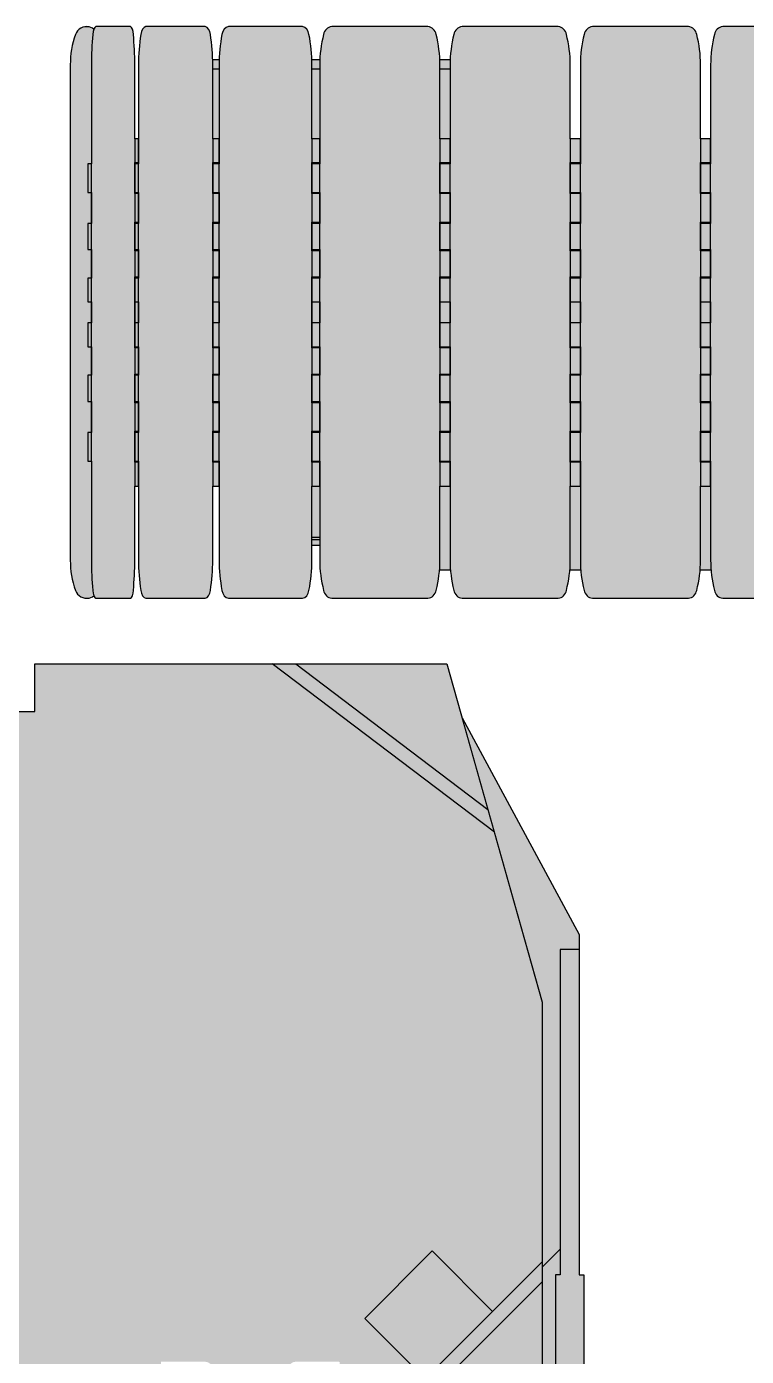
# Model space of a CAD drawing. Header units: millimetres. Extents: x -7937 to 19259, y -19600 to 24975.
# Drawn here: x -5287 to -3776, y -13441 to -10650 of the extents above; entities that cross this region are included whole.
import ezdxf

# ---------------------------------------------------------------- set-up
doc = ezdxf.new("R2010")
doc.units = ezdxf.units.MM
doc.set_wipeout_variables(frame=1)
doc.layers.add('Техника. Кран LR 1400-2', color=250, linetype='Continuous')
doc.layers.add('Техника. Кран LR 1400-2 Штриховка', color=7, linetype='Continuous', true_color=0xffd147)

# ---------------------------------------------------------------- blocks, each defined once
blk = doc.blocks.new('LR 1400-2-20241229.220121')
at = {"color": 0, "linetype": 'ByBlock', "lineweight": -2, "transparency": 16777216}
blk.add_wipeout([(-4199.999999999993, 160), (-5019.999999999956, 159.9999999998222), (-5020, 359.9999999998222), (-4200.000000000036, 360.00000000000045)], dxfattribs=at)
at = {"layer": 'Техника. Кран LR 1400-2 Штриховка', "transparency": 16777216}
h = blk.add_hatch(color=256, dxfattribs=at)
h.dxf.hatch_style = 1
h.set_gradient(color1=(91, 91, 91), color2=(214, 214, 214), tint=1, name='CYLINDER')
h.paths.add_polyline_path([(-4200.000000000036, 360), (-4199.999999999993, 160), (-5019.999999999956, 159.9999999998217), (-5020, 359.9999999998217)])
at = {"color": 0, "linetype": 'ByBlock', "lineweight": -2, "transparency": 16777216}
blk.add_lwpolyline([(-4200.000000000036, 360), (-4199.999999999993, 160), (-5019.999999999956, 159.9999999998217), (-5020, 359.9999999998217)], close=True, dxfattribs=at)
blk.add_wipeout([(-1350, -645.0000000000582), (-1350, -387.8730632600991), (-1088.4954228710983, 0), (1088.4954228711, 0), (1350.0000000000005, -387.8730632600991), (1350.0000000000005, -645.0000000000518), (1550.0000000000011, -645.0000000000518), (1550.0000000000011, -387.8730632600991), (1816.4720182134092, 0), (3470.800000000004, 0), (3699.9999999999977, -14.806201550388323), (3699.9999999999977, -282.5), (4649.999999999997, -282.5), (4649.999999999997, -228.5000000000009), (4837.499999999998, -228.5000000000009), (4837.499999999998, -216.49999999985448), (4839.999999999998, -216.49999999985448), (4848.660254037845, -211.49999999985812), (4955.66899863881, -211.49999999985357), (4955.66899863881, -211.49999999985357), (4966.907196441286, -209.31551563685935), (4976.508749752577, -203.08019401001366), (4983.075362368087, -193.70209929212888), (4985.650723449381, -182.5469849009305), (4985.650723449381, -182.5469849009305), (4989.999999999997, -57.99999999999909), (5063.999999818482, -57.99999999999909), (5065.000000000002, 79.99999999999909), (4940.000000000001, 79.99999999999909), (4940.000000000001, 95.00000000000091), (5115.000627796058, 95.00000000000091), (5115.000627796058, 145.0000000000009), (4561.985614749601, 145.0000000000009), (4561.985614749601, 166.4143819751689), (4542.988217655887, 191.12782199152662), (4468.59806574521, 206.3572969541283), (4452.496740715231, 230.97749077943354), (4452.496740715231, 289.02250922057283), (4468.59806574521, 313.6427030458726), (4542.988217655887, 328.8721780084743), (4561.985614749601, 353.58561802483746), (4561.985614749601, 375), (5115.000627796058, 375), (5115.000627796058, 425.0000000000009), (4950.000000000002, 425.0000000000009), (4950.000000000002, 440.0000000000009), (5094.999999999997, 440.0000000000009), (5095.000000000002, 771.0002335166928), (5042.499999999997, 771.0002335166928), (5042.499999999997, 775.5), (5031.13644804719, 790), (4428.863551952805, 790), (4417.500000000002, 775.5), (4417.500000000002, 771.0002335166928), (4364.999999999998, 771.0002335166928), (4364.999999999998, 495.0000000000009), (4320.999999999997, 495.0000000000009), (4269.999999999997, 505.38215843557646), (4269.999999999997, 660.0000000004065), (4254.999999999998, 660.0000000004065), (4254.999999999998, 508.61943500955385), (4205.400107192147, 519.5504208816492), (4139.999999999997, 520), (4139.999999999997, 659.9999999992942), (4089.9999999999977, 659.9999999992942), (4089.9999999999977, 560.0000000000064), (3470.800000000012, 520), (-4245, 520), (-4245, 771.0002335166928), (-4297.5, 771.0002335166928), (-4297.5, 775.5), (-4304.999999999996, 790), (-4914.999999999996, 790), (-4922.499999999996, 775.5), (-4922.499999999996, 771.0002335166928), (-4975, 771.0002335166928), (-4974.999999999996, 445), (-4990.140934705822, 445), (-4990.140934705822, 405), (-4830, 405), (-4830, 359.9999999999991), (-4389.999999999996, 359.9999999999991), (-4389.999999999996, 405), (-4360, 405), (-4360.000000000003, 397.3606797750044), (-4348.944271910001, 379.4721359549949), (-4261.055728090003, 335.52786404499693), (-4250, 317.6393202250056), (-4250, 202.36067977499624), (-4261.055728090003, 184.47213595499488), (-4348.944271910001, 140.52786404499875), (-4360.000000000003, 122.63932022500467), (-4360, 115.00000000000091), (-4399.999999999997, 115.00000000000091), (-4399.999999999997, 160), (-4820, 160), (-4820, 115.00000000000091), (-4990.140934705822, 115.00000000000091), (-4990.140934705819, 75.00000000000091), (-4944.999999999997, 75.00000000000091), (-4944.999999999997, -18), (-4943.999999818479, -18), (-4943.999999818479, -57.99999999999909), (-4870.000000000004, -57.99999999999909), (-4865.650723449387, -182.5469849009305), (-4865.650723449387, -182.5469849009305), (-4863.0753623680885, -193.70209929212888), (-4856.508749752579, -203.08019401001366), (-4846.907196441286, -209.31551563685662), (-4835.668998638808, -211.49999999985357), (-4835.668998638808, -211.49999999985357), (-4728.660254037844, -211.49999999985357), (-4719.999999999996, -216.49999999985448), (-4717.5, -216.49999999985448), (-4717.5, -228.5000000000009), (-4529.999999999996, -228.5000000000009), (-4529.999999999996, -280), (-3579.9999999999955, -280), (-3579.9999999999955, 0), (-1816.4720182134108, 0), (-1549.9999999999998, -387.8730632600991), (-1549.9999999999998, -645.0000000000518)], dxfattribs=at)
at = {"layer": 'Техника. Кран LR 1400-2 Штриховка', "true_color": 0xadadad, "transparency": 16777216}
h = blk.add_hatch(color=253, dxfattribs=at)
h.dxf.hatch_style = 1
edge = h.paths.add_edge_path()
edge.add_line((-1550, -645.0000000000509), (-1350, -645.0000000000582))
edge.add_line((-1350, -645.0000000000582), (-1350, -387.8730632601))
edge.add_line((-1350, -387.8730632601), (-1088.495422871099, 0))
edge.add_line((-1088.495422871099, 0), (1088.495422871099, 0))
edge.add_line((1088.495422871099, 0), (1350, -387.8730632601))
edge.add_line((1350, -387.8730632601), (1350, -645.0000000000509))
edge.add_line((1350, -645.0000000000509), (1550, -645.0000000000509))
edge.add_line((1550, -645.0000000000509), (1550, -387.8730632601))
edge.add_line((1550, -387.8730632601), (1816.472018213408, 0))
edge.add_line((1816.472018213408, 0), (3470.800000000003, 0))
edge.add_line((3470.800000000003, 0), (3699.999999999996, -14.80620155038923))
edge.add_line((3699.999999999996, -14.80620155038923), (3699.999999999996, -282.5))
edge.add_line((3699.999999999996, -282.5), (4649.999999999996, -282.5))
edge.add_line((4649.999999999996, -282.5), (4649.999999999996, -228.5))
edge.add_line((4649.999999999996, -228.5), (4837.499999999996, -228.5))
edge.add_line((4837.499999999996, -228.5), (4837.499999999996, -216.4999999998545))
edge.add_line((4837.499999999996, -216.4999999998545), (4839.999999999996, -216.4999999998545))
edge.add_line((4839.999999999996, -216.4999999998545), (4848.660254037844, -211.4999999998581))
edge.add_line((4848.660254037844, -211.4999999998581), (4955.668998638808, -211.4999999998545))
edge.add_arc((4955.668998638807, -181.4999999998549), 29.99999999999955, 270.0000000000017, 357.9999999999972)
edge.add_line((4985.65072344938, -182.5469849009314), (4989.999999999996, -58))
edge.add_line((4989.999999999996, -58), (5063.999999818479, -58))
edge.add_line((5063.999999818479, -58), (5065, 80))
edge.add_line((5065, 80), (4940, 80))
edge.add_line((4940, 80), (4940, 95))
edge.add_line((4940, 95), (5115.000627796057, 95))
edge.add_line((5115.000627796057, 95), (5115.000627796057, 145))
edge.add_line((5115.000627796057, 145), (4561.985614749599, 145))
edge.add_line((4561.985614749599, 145), (4561.985614749599, 166.4143819751698))
edge.add_line((4561.985614749599, 166.4143819751698), (4542.988217655886, 191.1278219915257))
edge.add_line((4542.988217655886, 191.1278219915257), (4468.598065745209, 206.3572969541274))
edge.add_line((4468.598065745209, 206.3572969541274), (4452.496740715229, 230.9774907794344))
edge.add_line((4452.496740715229, 230.9774907794344), (4452.496740715229, 289.0225092205728))
edge.add_line((4452.496740715229, 289.0225092205728), (4468.598065745209, 313.6427030458726))
edge.add_line((4468.598065745209, 313.6427030458726), (4542.988217655886, 328.8721780084743))
edge.add_line((4542.988217655886, 328.8721780084743), (4561.985614749599, 353.5856180248375))
edge.add_line((4561.985614749599, 353.5856180248375), (4561.985614749599, 375))
edge.add_line((4561.985614749599, 375), (5115.000627796057, 375))
edge.add_line((5115.000627796057, 375), (5115.000627796057, 425))
edge.add_line((5115.000627796057, 425), (4950, 425))
edge.add_line((4950, 425), (4950, 440))
edge.add_line((4950, 440), (5094.999999999996, 440))
edge.add_line((5094.999999999996, 440), (5095, 771.0002335166937))
edge.add_line((5095, 771.0002335166937), (5042.499999999996, 771.0002335166937))
edge.add_line((5042.499999999996, 771.0002335166937), (5042.499999999996, 775.5))
edge.add_line((5042.499999999996, 775.5), (5031.136448047189, 790))
edge.add_line((5031.136448047189, 790), (4428.863551952803, 790))
edge.add_line((4428.863551952803, 790), (4417.5, 775.5))
edge.add_line((4417.5, 775.5), (4417.5, 771.0002335166937))
edge.add_line((4417.5, 771.0002335166937), (4364.999999999996, 771.0002335166937))
edge.add_line((4364.999999999996, 771.0002335166937), (4364.999999999996, 495))
edge.add_line((4364.999999999996, 495), (4320.999999999996, 495))
edge.add_line((4320.999999999996, 495), (4269.999999999996, 505.3821584355755))
edge.add_line((4269.999999999996, 505.3821584355755), (4269.999999999996, 660.0000000004075))
edge.add_line((4269.999999999996, 660.0000000004075), (4254.999999999996, 660.0000000004075))
edge.add_line((4254.999999999996, 660.0000000004075), (4254.999999999996, 508.6194350095539))
edge.add_line((4254.999999999996, 508.6194350095539), (4205.400107192145, 519.5504208816492))
edge.add_line((4205.400107192145, 519.5504208816492), (4139.999999999996, 520))
edge.add_line((4139.999999999996, 520), (4139.999999999996, 659.9999999992942))
edge.add_line((4139.999999999996, 659.9999999992942), (4089.999999999996, 659.9999999992942))
edge.add_line((4089.999999999996, 659.9999999992942), (4089.999999999996, 560.0000000000073))
edge.add_line((4089.999999999996, 560.0000000000073), (3470.80000000001, 520))
edge.add_line((3470.80000000001, 520), (-4245, 520))
edge.add_line((-4245, 520), (-4245, 771.0002335166937))
edge.add_line((-4245, 771.0002335166937), (-4297.5, 771.0002335166937))
edge.add_line((-4297.5, 771.0002335166937), (-4297.5, 775.5))
edge.add_line((-4297.5, 775.5), (-4304.999999999996, 790))
edge.add_line((-4304.999999999996, 790), (-4914.999999999996, 790))
edge.add_line((-4914.999999999996, 790), (-4922.499999999996, 775.5))
edge.add_line((-4922.499999999996, 775.5), (-4922.499999999996, 771.0002335166937))
edge.add_line((-4922.499999999996, 771.0002335166937), (-4975, 771.0002335166937))
edge.add_line((-4975, 771.0002335166937), (-4974.999999999996, 445))
edge.add_line((-4974.999999999996, 445), (-4990.140934705822, 445))
edge.add_line((-4990.140934705822, 445), (-4990.140934705822, 405))
edge.add_line((-4990.140934705822, 405), (-4830, 405))
edge.add_line((-4830, 405), (-4830, 360))
edge.add_line((-4830, 360), (-4389.999999999996, 360))
edge.add_line((-4389.999999999996, 360), (-4389.999999999996, 405))
edge.add_line((-4389.999999999996, 405), (-4360, 405))
edge.add_line((-4360, 405), (-4360.000000000002, 397.3606797750035))
edge.add_line((-4360.000000000002, 397.3606797750035), (-4348.944271910001, 379.4721359549949))
edge.add_line((-4348.944271910001, 379.4721359549949), (-4261.055728090003, 335.5278640449978))
edge.add_line((-4261.055728090003, 335.5278640449978), (-4250, 317.6393202250038))
edge.add_line((-4250, 317.6393202250038), (-4250, 202.3606797749962))
edge.add_line((-4250, 202.3606797749962), (-4261.055728090003, 184.4721359549949))
edge.add_line((-4261.055728090003, 184.4721359549949), (-4348.944271910001, 140.5278640449978))
edge.add_line((-4348.944271910001, 140.5278640449978), (-4360.000000000002, 122.6393202250038))
edge.add_line((-4360.000000000002, 122.6393202250038), (-4360, 115))
edge.add_line((-4360, 115), (-4399.999999999996, 115))
edge.add_line((-4399.999999999996, 115), (-4399.999999999996, 160))
edge.add_line((-4399.999999999996, 160), (-4820, 160))
edge.add_line((-4820, 160), (-4820, 115))
edge.add_line((-4820, 115), (-4990.140934705822, 115))
edge.add_line((-4990.140934705822, 115), (-4990.140934705818, 75))
edge.add_line((-4990.140934705818, 75), (-4944.999999999996, 75))
edge.add_line((-4944.999999999996, 75), (-4944.999999999996, -18))
edge.add_line((-4944.999999999996, -18), (-4943.999999818479, -18))
edge.add_line((-4943.999999818479, -18), (-4943.999999818479, -58))
edge.add_line((-4943.999999818479, -58), (-4870.000000000004, -58))
edge.add_line((-4870.000000000004, -58), (-4865.650723449387, -182.5469849009314))
edge.add_arc((-4835.668998638804, -181.4999999998429), 30.00000000001132, 182.000000000025, 269.9999999999913)
edge.add_line((-4835.668998638808, -211.4999999998545), (-4728.660254037844, -211.4999999998545))
edge.add_line((-4728.660254037844, -211.4999999998545), (-4719.999999999996, -216.4999999998545))
edge.add_line((-4719.999999999996, -216.4999999998545), (-4717.5, -216.4999999998545))
edge.add_line((-4717.5, -216.4999999998545), (-4717.5, -228.5))
edge.add_line((-4717.5, -228.5), (-4529.999999999996, -228.5))
edge.add_line((-4529.999999999996, -228.5), (-4529.999999999996, -280))
edge.add_line((-4529.999999999996, -280), (-3579.999999999996, -280))
edge.add_line((-3579.999999999996, -280), (-3579.999999999996, 0))
edge.add_line((-3579.999999999996, 0), (-1816.472018213412, 0))
edge.add_line((-1816.472018213412, 0), (-1550, -387.8730632601))
edge.add_line((-1550, -387.8730632601), (-1550, -645.0000000000509))
at = {"color": 0, "linetype": 'ByBlock', "lineweight": -2, "transparency": 16777216}
blk.add_lwpolyline([(3470.80000000001, 520), (-4245, 520), (-4245, 771.0002335166937), (-4297.5, 771.0002335166937), (-4297.5, 775.5), (-4304.999999999996, 790), (-4914.999999999996, 790), (-4922.499999999996, 775.5), (-4922.499999999996, 771.0002335166937), (-4975, 771.0002335166937), (-4974.999999999996, 445), (-4990.140934705822, 445), (-4990.140934705822, 405), (-4830, 405), (-4830, 360), (-4389.999999999996, 360), (-4389.999999999996, 405), (-4360, 405), (-4360.000000000002, 397.3606797750035), (-4348.944271910001, 379.4721359549949), (-4261.055728090003, 335.5278640449978), (-4250, 317.6393202250038), (-4250, 202.3606797749962), (-4261.055728090003, 184.4721359549949), (-4348.944271910001, 140.5278640449978), (-4360.000000000002, 122.6393202250038), (-4360, 115), (-4399.999999999996, 115), (-4399.999999999996, 160), (-4820, 160), (-4820, 115), (-4990.140934705822, 115), (-4990.140934705818, 75), (-4944.999999999996, 75), (-4944.999999999996, -18), (-4943.999999818479, -18), (-4943.999999818479, -58), (-4870.000000000004, -58), (-4865.650723449387, -182.5469849009314, 0.4040262258349837), (-4835.668998638808, -211.4999999998545), (-4728.660254037844, -211.4999999998545), (-4719.999999999996, -216.4999999998545), (-4717.5, -216.4999999998545), (-4717.5, -228.5), (-4529.999999999996, -228.5), (-4529.999999999996, -280), (-3579.999999999996, -280)], format="xyb", dxfattribs=at)
for points in [[(-4922.499999999996, 771.0002335166937), (-4297.5, 771.0002335166937)], [(-4495.999999999996, 445), (-4495.999999999996, 515), (-4200.999999999996, 515), (-4200.999999999996, 445)], [(-4094.955927930754, 480), (3220, 480), (3219.999999999996, 503.7984496124045), (3470.799999999948, 520)], [(-4120, 445), (-4974.999999999996, 445)], [(-4575.020317589864, 412.5), (-3847.339669041365, 412.5), (-3847.339669041365, 437.5), (-4575.020317589864, 437.5), (-4575.020317589864, 412.5)], [(-4830, 405), (-4120, 405)], [(-4820, 115), (-4120, 115)], [(-4575.020317589864, 82.5), (-3847.339669041365, 82.5), (-3847.339669041365, 107.5), (-4575.020317589864, 107.5), (-4575.020317589864, 82.5)], [(-4944.999999999996, 75), (-4120, 75)], [(-4529.999999999996, -228.5), (-4529.999999999996, 75)], [(-4094.955927930772, 10), (-1823.488393165957, 10)], [(-4944.999999999996, -18), (-4529.999999999996, -18)], [(-4870.000000000004, -58), (-4529.999999999996, -58)], [(-4529.999999999996, -73), (-3579.999999999996, -73)], [(-4728.660254037844, -211.4999999998545), (-4529.999999999996, -211.4999999998545)], [(-4717.5, -216.4999999998545), (-4529.999999999996, -216.4999999998545)]]:
    blk.add_lwpolyline(points, dxfattribs=at)
for points in [[(-4120, 510), (-4094.955927930772, 510), (-4094.955927930772, 437.5), (-4120, 437.5)], [(-4120, 412.5), (-4120, 107.5), (-4094.955927930772, 107.5), (-4094.955927930772, 412.5)], [(-4120, 82.5), (-4120, 10), (-4094.955927930772, 10), (-4094.955927930772, 82.5)]]:
    blk.add_lwpolyline(points, close=True, dxfattribs=at)
blk = doc.blocks.new('LR 1400-2-20230902.15104')
at = {"color": 0, "linetype": 'ByBlock', "lineweight": -2, "transparency": 16777216}
blk.add_blockref('LR 1400-2-20241229.220121', (0, 3490.000000000029), dxfattribs=at)
blk = doc.blocks.new('LR 1400-2-20241214.12145201')
at = {"color": 0, "linetype": 'ByBlock', "lineweight": -2, "transparency": 16777216}
blk.add_wipeout([(520.0000000000077, -2.2737367544323206e-13), (536.1257063204304, 0.7008412786697136), (552.133739634972, 2.767832384345411), (567.9085717929015, 6.1860560779557545), (583.3363576296399, 10.930843428948492), (583.3363576296401, 10.930843428948492), (583.3363576296401, 10.930843428948492), (591.0852196723883, 15.361930397991728), (596.7834248081499, 22.232873049153795), (599.7045257793118, 30.66771530026017), (599.4761200943619, 39.591124151582335), (599.4761200943619, 39.591124151582335), (599.4761200943619, 39.591124151582335), (596.8522462283676, 46.64410692764909), (592.2484092238095, 52.59675045297536), (586.0817482340398, 56.909704468657765), (578.911004965536, 59.192185811703894), (578.911004965536, 59.192185811703894), (561.3713743606792, 61.970294761320474), (289.50000000000034, 106.9113873753704), (289.50000000000034, 110.00000000000182), (45.000000000007546, 110), (28.97687487169631, 180), (-28.976874871695816, 180), (-45.000000000007056, 110), (-289.4999999999999, 110.00000000000182), (-289.4999999999999, 106.9113873753704), (-561.3713743606786, 61.970294761320474), (-578.9110049655355, 59.192185811703894), (-578.9110049655355, 59.192185811703894), (-586.0817482340393, 56.909704468657765), (-592.2484092238091, 52.59675045297536), (-596.852246228367, 46.64410692764909), (-599.4761200943612, 39.591124151582335), (-599.4761200943612, 39.591124151582335), (-599.4761200943612, 39.591124151582335), (-599.7045257793113, 30.66771530026017), (-596.7834248081494, 22.232873049153795), (-591.0852196723881, 15.361930397991728), (-583.3363576296397, 10.930843428948492), (-583.3363576296397, 10.930843428948492), (-583.3363576296397, 10.930843428948492), (-567.9085717929015, 6.1860560779557545), (-552.1337396349717, 2.767832384345411), (-536.1257063204301, 0.7008412786697136), (-520.0000000000075, -2.2737367544323206e-13), (-520.0000000000073, -2.2737367544323206e-13), (520.0000000000078, -2.2737367544323206e-13)], dxfattribs=at)
at = {"layer": 'Техника. Кран LR 1400-2 Штриховка', "true_color": 0xd6d6d6, "transparency": 16777216}
h = blk.add_hatch(color=254, dxfattribs=at)
h.dxf.hatch_style = 1
edge = h.paths.add_edge_path()
edge.add_arc((519.8204734705884, 189.9999151849044), 190.0000000001202, 270.0541374419836, 289.5296199058224)
edge.add_arc((575.0000000000222, 34.49999999999504), 24.99999999998767, 289.4785724241613, 371.750188144076)
edge.add_arc((574.9999998215062, 34.49999981272036), 25.00000021290034, 11.75018848096697, 80.9996670580313)
edge.add_line((578.9110049655355, 59.19218581170378), (561.3713743606786, 61.97029476132036))
edge.add_line((561.3713743606786, 61.97029476132036), (289.5, 106.9113873753703))
edge.add_line((289.5, 106.9113873753703), (289.5, 110.0000000000017))
edge.add_line((289.5, 110.0000000000017), (45.00000000000728, 109.9999999999999))
edge.add_line((45.00000000000728, 109.9999999999999), (28.97687487169605, 179.9999999999999))
edge.add_line((28.97687487169605, 179.9999999999999), (-28.97687487169605, 179.9999999999999))
edge.add_line((-28.97687487169605, 179.9999999999999), (-45.00000000000728, 109.9999999999999))
edge.add_line((-45.00000000000728, 109.9999999999999), (-289.5, 110.0000000000017))
edge.add_line((-289.5, 110.0000000000017), (-289.5, 106.9113873753703))
edge.add_line((-289.5, 106.9113873753703), (-561.3713743606786, 61.97029476132036))
edge.add_line((-561.3713743606786, 61.97029476132036), (-578.9110049655355, 59.19218581170378))
edge.add_arc((-574.9999998215062, 34.49999981272036), 25.00000021290033, 99.0003329419687, 168.249811519033)
edge.add_arc((-575.0000000000222, 34.49999999999504), 24.99999999998767, 168.249811855924, 250.5214275758387)
edge.add_arc((-519.8204734705884, 189.9999151849044), 190.0000000001202, 250.4703800941776, 269.9458625580164)
edge.add_line((-520.0000000000073, -1.13686837721616e-13), (520.0000000000073, -1.13686837721616e-13))
at = {"color": 0, "linetype": 'ByBlock', "lineweight": -2, "transparency": 16777216}
blk.add_lwpolyline([(520.0000000000073, -1.13686837721616e-13, 0.08518296381687777), (583.3363576296397, 10.93084342894861, 0.3752360975238004), (599.4761200943612, 39.59112415158222, 0.3117021666306836), (578.9110049655355, 59.19218581170378), (561.3713743606786, 61.97029476132036), (289.5, 106.9113873753703), (289.5, 110.0000000000017), (45.00000000000728, 109.9999999999999), (28.97687487169605, 179.9999999999999), (-28.97687487169605, 179.9999999999999), (-45.00000000000728, 109.9999999999999), (-289.5, 110.0000000000017), (-289.5, 106.9113873753703), (-561.3713743606786, 61.97029476132036), (-578.9110049655355, 59.19218581170378, 0.3117021666306836), (-599.4761200943612, 39.59112415158222, 0.3752360975238004), (-583.3363576296397, 10.93084342894861, 0.08518296381687777), (-520.0000000000073, -1.13686837721616e-13)], format="xyb", close=True, dxfattribs=at)
blk = doc.blocks.new('LR 1400-2-20241214.121458')
at = {"color": 0, "linetype": 'ByBlock', "lineweight": -2, "transparency": 16777216}
blk.add_wipeout([(520.0000000000001, -130.00000000001137), (536.0032855162357, -129.4851835525958), (551.9389185881288, -127.92769137391042), (567.7390375019893, -125.33415602683112), (583.3363576296402, -121.71562205238001), (583.3363576296398, -121.71562205238001), (583.3363576296398, -121.71562205238001), (589.495635674319, -119.56401086717597), (594.6546772429457, -115.57021232228908), (598.2809114465339, -110.1465085854793), (600.0000000000001, -103.85279177668485), (600.0000000000001, -103.85279177668485), (600.0000000000001, 103.85279177667644), (600.0000000000001, 103.85279177667644), (598.2809114465341, 110.14650858547088), (594.6546772429458, 115.5702123222809), (589.495635674319, 119.56401086716778), (583.3363576296401, 121.7156220523716), (583.3363576296401, 121.7156220523716), (583.3363576296401, 121.7156220523716), (567.7390375019928, 125.3341560268218), (551.9389185881361, 127.92769137389996), (536.0032855162465, 129.4851835525842), (520.000000000015, 129.99999999999932), (520.000000000015, 129.99999999999932), (311.99999999998573, 129.99999999999932), (311.99999999998573, 151.87359973826233), (251.9999999999857, 151.87359973826233), (251.9999999999857, 129.99999999999932), (186.9999999999858, 129.99999999999932), (186.9999999999858, 151.87359973826233), (131.9999999999857, 151.87359973826233), (131.9999999999857, 129.99999999999932), (71.99999999998576, 129.99999999999932), (71.99999999998576, 151.87359973826233), (21.999999999985747, 151.87359973826233), (21.999999999985747, 129.99999999999932), (-22.000000000014246, 129.99999999999932), (-22.000000000014246, 151.87359973826597), (-72.00000000001424, 151.87359973826597), (-72.00000000001424, 129.99999999999932), (-132.0000000000143, 129.99999999999932), (-132.0000000000143, 151.87359973826233), (-187.00000000001424, 151.87359973826597), (-187.00000000001424, 129.99999999999932), (-252.0000000000143, 129.99999999999932), (-252.0000000000143, 151.87359973826233), (-312.00000000001427, 151.87359973826597), (-312.00000000001427, 129.99999999999932), (-519.9999999999997, 130.00000000000318), (-519.9999999999997, 130.00000000000318), (-536.0032855162351, 129.4851835525874), (-551.9389185881281, 127.92769137390223), (-567.7390375019884, 125.33415602682294), (-583.3363576296392, 121.7156220523716), (-583.3363576296395, 121.7156220523716), (-583.3363576296395, 121.7156220523716), (-589.4956356743187, 119.56401086716778), (-594.6546772429451, 115.5702123222809), (-598.2809114465334, 110.14650858547088), (-599.9999999999998, 103.85279177667644), (-599.9999999999998, 103.85279177667644), (-599.9999999999999, -103.85279177668485), (-599.9999999999999, -103.85279177668485), (-598.2809114465335, -110.1465085854793), (-594.6546772429452, -115.57021232228908), (-589.4956356743188, -119.56401086717597), (-583.3363576296395, -121.71562205238001), (-583.3363576296395, -121.71562205238001), (-583.3363576296396, -121.71562205238001), (-567.7390375019886, -125.33415602682953), (-551.9389185881281, -127.92769137390678), (-536.0032855162351, -129.48518355259012), (-519.9999999999997, -130.00000000000387), (-519.9999999999999, -130.00000000000387), (-364.50000000001444, -130.00000000000045), (-364.50000000001444, -151.87359973827438), (-314.5000000000143, -151.87359973827438), (-314.5000000000143, -130.00000000000045), (-249.50000000001435, -130.00000000000387), (-249.50000000001435, -151.87359973827802), (-189.50000000001447, -151.87359973827802), (-189.50000000001447, -130.00000000000387), (-129.50000000001432, -130.00000000000387), (-129.50000000001432, -151.87359973827802), (-74.50000000001437, -151.87359973827802), (-74.50000000001437, -130.00000000000387), (74.49999999998562, -130.00000000000387), (74.49999999998562, -151.87359973827802), (129.49999999998565, -151.87359973827802), (129.49999999998565, -130.00000000000387), (189.49999999998565, -130.00000000000387), (189.49999999998565, -151.87359973827802), (249.49999999998562, -151.87359973827802), (249.49999999998562, -130.00000000000387), (314.4999999999857, -130.00000000000387), (314.4999999999857, -151.87359973827802), (364.4999999999857, -151.87359973827802), (364.4999999999857, -130.00000000000387)], dxfattribs=at)
at = {"layer": 'Техника. Кран LR 1400-2 Штриховка', "true_color": 0xd6d6d6, "transparency": 16777216}
h = blk.add_hatch(color=254, dxfattribs=at)
h.dxf.hatch_style = 1
edge = h.paths.add_edge_path()
edge.add_arc((520.1167941380064, 115.3612396053979), 245.3612674029329, 269.9727267000894, 284.931206675308)
edge.add_arc((579.8062935320202, -101.7186472501283), 20.30616541287803, 280.011275824577, 353.9671669150806)
edge.add_line((600.0000000000001, -103.8527917766842), (600.0000000000002, 103.8527917766769))
edge.add_arc((579.8062935320203, 101.7186472501211), 20.30616541287802, 6.032833084919472, 79.98872417542297)
edge.add_arc((520.1167941380277, -115.3612396053516), 245.3612674028756, 75.06879332469356, 90.02727329991221)
edge.add_line((520.0000000000148, 130), (311.9999999999857, 130))
edge.add_line((311.9999999999857, 130), (311.9999999999857, 151.8735997382628))
edge.add_line((311.9999999999857, 151.8735997382628), (251.9999999999857, 151.8735997382628))
edge.add_line((251.9999999999857, 151.8735997382628), (251.9999999999857, 130))
edge.add_line((251.9999999999857, 130), (186.9999999999857, 130))
edge.add_line((186.9999999999857, 130), (186.9999999999857, 151.8735997382628))
edge.add_line((186.9999999999857, 151.8735997382628), (131.9999999999857, 151.8735997382628))
edge.add_line((131.9999999999857, 151.8735997382628), (131.9999999999857, 130))
edge.add_line((131.9999999999857, 130), (71.99999999998568, 130))
edge.add_line((71.99999999998568, 130), (71.99999999998568, 151.8735997382628))
edge.add_line((71.99999999998568, 151.8735997382628), (21.99999999998568, 151.8735997382628))
edge.add_line((21.99999999998568, 151.8735997382628), (21.99999999998568, 130))
edge.add_line((21.99999999998568, 130), (-22.00000000001432, 130))
edge.add_line((-22.00000000001432, 130), (-22.00000000001432, 151.8735997382664))
edge.add_line((-22.00000000001432, 151.8735997382664), (-72.00000000001432, 151.8735997382664))
edge.add_line((-72.00000000001432, 151.8735997382664), (-72.00000000001432, 130))
edge.add_line((-72.00000000001432, 130), (-132.0000000000143, 130))
edge.add_line((-132.0000000000143, 130), (-132.0000000000143, 151.8735997382628))
edge.add_line((-132.0000000000143, 151.8735997382628), (-187.0000000000143, 151.8735997382664))
edge.add_line((-187.0000000000143, 151.8735997382664), (-187.0000000000143, 130))
edge.add_line((-187.0000000000143, 130), (-252.0000000000143, 130))
edge.add_line((-252.0000000000143, 130), (-252.0000000000143, 151.8735997382628))
edge.add_line((-252.0000000000143, 151.8735997382628), (-312.0000000000143, 151.8735997382664))
edge.add_line((-312.0000000000143, 151.8735997382664), (-312.0000000000143, 130))
edge.add_line((-312.0000000000143, 130), (-519.9999999999998, 130.0000000000036))
edge.add_arc((-520.1167941380061, -115.3612396054052), 245.3612674029329, 89.97272670008934, 104.931206675308)
edge.add_arc((-579.8062935320198, 101.7186472501211), 20.30616541287803, 100.011275824577, 173.9671669150805)
edge.add_line((-599.9999999999998, 103.8527917766769), (-599.9999999999999, -103.8527917766842))
edge.add_arc((-579.8062935320199, -101.7186472501283), 20.30616541287802, 186.0328330849195, 259.9887241754229)
edge.add_arc((-520.1167941380339, 115.3612396054016), 245.3612674029292, 255.0687933246985, 270.0272732999172)
edge.add_line((-519.9999999999999, -130.0000000000036), (-364.5000000000144, -130))
edge.add_line((-364.5000000000144, -130), (-364.5000000000144, -151.8735997382737))
edge.add_line((-364.5000000000144, -151.8735997382737), (-314.5000000000144, -151.8735997382737))
edge.add_line((-314.5000000000144, -151.8735997382737), (-314.5000000000144, -130))
edge.add_line((-314.5000000000144, -130), (-249.5000000000144, -130.0000000000036))
edge.add_line((-249.5000000000144, -130.0000000000036), (-249.5000000000144, -151.8735997382773))
edge.add_line((-249.5000000000144, -151.8735997382773), (-189.5000000000144, -151.8735997382773))
edge.add_line((-189.5000000000144, -151.8735997382773), (-189.5000000000144, -130.0000000000036))
edge.add_line((-189.5000000000144, -130.0000000000036), (-129.5000000000144, -130.0000000000036))
edge.add_line((-129.5000000000144, -130.0000000000036), (-129.5000000000144, -151.8735997382773))
edge.add_line((-129.5000000000144, -151.8735997382773), (-74.50000000001444, -151.8735997382773))
edge.add_line((-74.50000000001444, -151.8735997382773), (-74.50000000001444, -130.0000000000036))
edge.add_line((-74.50000000001444, -130.0000000000036), (74.49999999998556, -130.0000000000036))
edge.add_line((74.49999999998556, -130.0000000000036), (74.49999999998556, -151.8735997382773))
edge.add_line((74.49999999998556, -151.8735997382773), (129.4999999999856, -151.8735997382773))
edge.add_line((129.4999999999856, -151.8735997382773), (129.4999999999856, -130.0000000000036))
edge.add_line((129.4999999999856, -130.0000000000036), (189.4999999999856, -130.0000000000036))
edge.add_line((189.4999999999856, -130.0000000000036), (189.4999999999856, -151.8735997382773))
edge.add_line((189.4999999999856, -151.8735997382773), (249.4999999999856, -151.8735997382773))
edge.add_line((249.4999999999856, -151.8735997382773), (249.4999999999856, -130.0000000000036))
edge.add_line((249.4999999999856, -130.0000000000036), (314.4999999999856, -130.0000000000036))
edge.add_line((314.4999999999856, -130.0000000000036), (314.4999999999856, -151.8735997382773))
edge.add_line((314.4999999999856, -151.8735997382773), (364.4999999999856, -151.8735997382773))
edge.add_line((364.4999999999856, -151.8735997382773), (364.4999999999856, -130.0000000000036))
edge.add_line((364.4999999999856, -130.0000000000036), (520.0000000000001, -130.0000000000109))
at = {"color": 0, "linetype": 'ByBlock', "lineweight": -2, "transparency": 16777216}
blk.add_lwpolyline([(520.0000000000001, -130.0000000000109, 0.06536152141297838), (583.3363576296398, -121.7156220523793, 0.3343813250231865), (600.0000000000001, -103.8527917766842), (600.0000000000002, 103.8527917766769, 0.3343813250231865), (583.3363576296399, 121.7156220523721, 0.06536152141297838), (520.0000000000148, 130), (311.9999999999857, 130), (311.9999999999857, 151.8735997382628), (251.9999999999857, 151.8735997382628), (251.9999999999857, 130), (186.9999999999857, 130), (186.9999999999857, 151.8735997382628), (131.9999999999857, 151.8735997382628), (131.9999999999857, 130), (71.99999999998568, 130), (71.99999999998568, 151.8735997382628), (21.99999999998568, 151.8735997382628), (21.99999999998568, 130), (-22.00000000001432, 130), (-22.00000000001432, 151.8735997382664), (-72.00000000001432, 151.8735997382664), (-72.00000000001432, 130), (-132.0000000000143, 130), (-132.0000000000143, 151.8735997382628), (-187.0000000000143, 151.8735997382664), (-187.0000000000143, 130), (-252.0000000000143, 130), (-252.0000000000143, 151.8735997382628), (-312.0000000000143, 151.8735997382664), (-312.0000000000143, 130), (-519.9999999999998, 130.0000000000036, 0.06536152141297838), (-583.3363576296395, 121.7156220523721, 0.3343813250231865), (-599.9999999999998, 103.8527917766769), (-599.9999999999999, -103.8527917766842, 0.3343813250231865), (-583.3363576296396, -121.7156220523793, 0.06536152141297838), (-519.9999999999999, -130.0000000000036), (-364.5000000000144, -130), (-364.5000000000144, -151.8735997382737), (-314.5000000000144, -151.8735997382737), (-314.5000000000144, -130), (-249.5000000000144, -130.0000000000036), (-249.5000000000144, -151.8735997382773), (-189.5000000000144, -151.8735997382773), (-189.5000000000144, -130.0000000000036), (-129.5000000000144, -130.0000000000036), (-129.5000000000144, -151.8735997382773), (-74.50000000001444, -151.8735997382773), (-74.50000000001444, -130.0000000000036), (74.49999999998556, -130.0000000000036), (74.49999999998556, -151.8735997382773), (129.4999999999856, -151.8735997382773), (129.4999999999856, -130.0000000000036), (189.4999999999856, -130.0000000000036), (189.4999999999856, -151.8735997382773), (249.4999999999856, -151.8735997382773), (249.4999999999856, -130.0000000000036), (314.4999999999856, -130.0000000000036), (314.4999999999856, -151.8735997382773), (364.4999999999856, -151.8735997382773), (364.4999999999856, -130.0000000000036)], format="xyb", close=True, dxfattribs=at)
for points in [[(-312.0000000000143, 130), (311.9999999999857, 130)], [(364.4999999999856, -130.0000000000036), (-364.5000000000144, -130)]]:
    blk.add_lwpolyline(points, dxfattribs=at)
blk = doc.blocks.new('LR 1400-2-20230901.131549')
at = {"color": 0, "linetype": 'ByBlock', "lineweight": -2, "transparency": 16777216, "extrusion": (0, 0, -1), "yscale": 0.9700000000000002, "zscale": -1, "rotation": 90}
blk.add_blockref('LR 1400-2-20241214.121458', (-3725.073917461301, 1.455191522836685e-11), dxfattribs=at)
at = {"color": 0, "linetype": 'ByBlock', "lineweight": -2, "transparency": 16777216, "xscale": -1, "rotation": 90}
blk.add_blockref('LR 1400-2-20241214.12145201', (5195.000000000002, 0), dxfattribs=at)
at = {"color": 0, "linetype": 'ByBlock', "lineweight": -2, "transparency": 16777216, "extrusion": (0, 0, -1), "yscale": 0.9700000000000002, "zscale": -1, "rotation": 90}
blk.add_blockref('LR 1400-2-20241214.121458', (-3998.491309207432, 1.455191522836685e-11), dxfattribs=at)
blk.add_blockref('LR 1400-2-20241214.121458', (-4271.908700953561, 1.455191522836685e-11), dxfattribs=at)
blk.add_blockref('LR 1400-2-20241214.121458', (-4545.326092699692, 1.455191522836685e-11), dxfattribs=at)
at = {"color": 0, "linetype": 'ByBlock', "lineweight": -2, "transparency": 16777216, "extrusion": (0, 0, -1), "yscale": 0.75, "zscale": -1, "rotation": 90}
blk.add_blockref('LR 1400-2-20241214.121458', (-4785.331292503401, 1.455191522836685e-11), dxfattribs=at)
at = {"color": 0, "linetype": 'ByBlock', "lineweight": -2, "transparency": 16777216, "extrusion": (0, 0, -1), "yscale": 0.6, "zscale": -1, "rotation": 90}
blk.add_blockref('LR 1400-2-20241214.121458', (-4973.955452346367, 1.455191522836685e-11), dxfattribs=at)
at = {"color": 0, "linetype": 'ByBlock', "lineweight": -2, "transparency": 16777216, "extrusion": (0, 0, -1), "yscale": 0.35, "zscale": -1, "rotation": 90}
blk.add_blockref('LR 1400-2-20241214.121458', (-5105.111212254764, 1.455191522836685e-11), dxfattribs=at)
blk = doc.blocks.new('LR 1400-2-20241230.090342')
at = {"color": 0, "linetype": 'ByBlock', "lineweight": -2, "transparency": 16777216}
blk.add_wipeout([(1280.0000000000086, 1625.7561761376855), (1280.0000000000086, 1536.8561761376768), (-845.8113609608134, 1536.8561761376768), (-845.8113609608134, 1536.8561761376768), (-843.3705403667716, 1534.4739468353805), (-841.5309691219342, 1531.6019093606628), (-840.3877540540185, 1528.388549603414), (-839.9999999999881, 1525.000000000029), (-839.9999999999892, 1415.000000000029), (-839.9999999999892, 1415.000000000029), (-838.8581929876552, 1409.2597485145543), (-835.6066017177837, 1404.3933982822336), (-830.7402514854631, 1401.1418070123623), (-824.9999999999882, 1400.0000000000296), (-734.999999999988, 1400.0000000000296), (-734.999999999988, 1400.0000000000296), (-729.2597485145134, 1401.1418070123623), (-724.3933982821927, 1404.3933982822336), (-721.1418070123212, 1409.2597485145543), (-719.9999999999873, 1415.000000000029), (-719.9999999999873, 1415.000000000029), (-719.9999999999873, 1465.000000000029), (-719.9999999999873, 1465.000000000029), (-721.1418070123209, 1470.7402514855034), (-724.3933982821927, 1475.6066017178246), (-729.259748514513, 1478.8581929876955), (-734.999999999988, 1480.000000000029), (-754.999999999987, 1480.000000000029), (-754.999999999987, 1480.000000000029), (-765.6066017177855, 1484.3933982822305), (-769.9999999999876, 1495.0000000000282), (-765.6066017177862, 1505.6066017178268), (-754.9999999999882, 1510.000000000029), (-524.9999999999883, 1510.000000000029), (-524.9999999999883, 1510.000000000029), (-514.3933982821899, 1505.6066017178273), (-509.99999999998806, 1495.000000000029), (-514.3933982821899, 1484.3933982822305), (-524.9999999999883, 1480.000000000029), (-544.9999999999882, 1480.000000000029), (-544.9999999999882, 1480.000000000029), (-550.7402514854631, 1478.8581929876955), (-555.6066017177836, 1475.6066017178246), (-558.8581929876552, 1470.7402514855034), (-559.9999999999892, 1465.0000000000296), (-559.9999999999892, 1465.000000000029), (-559.9999999999892, 1415.000000000029), (-559.9999999999892, 1415.000000000029), (-558.8581929876564, 1409.2597485145538), (-555.6066017177849, 1404.3933982822323), (-550.7402514854637, 1401.1418070123614), (-544.9999999999884, 1400.0000000000296), (-544.9999999999882, 1400.0000000000296), (545.000000000005, 1400.0000000000146), (545.000000000005, 1400.0000000000146), (550.7402514854808, 1401.141807012346), (555.6066017178023, 1404.3933982822168), (558.8581929876735, 1409.2597485145384), (560.000000000005, 1415.000000000015), (560.000000000005, 1465.0000000000146), (560.000000000005, 1465.0000000000146), (558.8581929876735, 1470.7402514854903), (555.6066017178023, 1475.6066017178118), (550.7402514854808, 1478.8581929876832), (545.000000000005, 1480.0000000000146), (525.0000000000049, 1480.0000000000146), (525.0000000000049, 1480.0000000000146), (514.3933982822068, 1484.3933982822164), (510.00000000000495, 1495.0000000000146), (514.3933982822068, 1505.6066017178127), (525.0000000000049, 1510.0000000000146), (755.0000000000048, 1510.0000000000146), (755.0000000000048, 1510.0000000000146), (765.6066017178032, 1505.6066017178127), (770.0000000000051, 1495.0000000000146), (765.6066017178032, 1484.3933982822164), (755.0000000000048, 1480.0000000000146), (735.0000000000049, 1480.0000000000146), (735.0000000000049, 1480.0000000000146), (729.2597485145286, 1478.8581929876837), (724.3933982822068, 1475.6066017178123), (721.1418070123357, 1470.7402514854912), (720.000000000005, 1465.0000000000146), (720.000000000005, 1415.000000000015), (720.000000000005, 1415.000000000015), (721.1418070123365, 1409.2597485145384), (724.3933982822077, 1404.3933982822168), (729.2597485145291, 1401.141807012346), (735.0000000000049, 1400.0000000000146), (825.0000000000049, 1400.0000000000146), (825.0000000000049, 1400.0000000000146), (830.7402514854807, 1401.141807012346), (835.6066017178023, 1404.3933982822168), (838.8581929876732, 1409.2597485145384), (840.000000000005, 1415.000000000015), (840.000000000005, 1536.8561761376768), (1280.0000000000086, 1536.8561761376768), (1280.0000000000086, 1754.999999999986), (1340.0000000000198, 1754.999999999986), (1340.0000000000123, 1217.7558333314664), (1330.000000000014, 1217.7558333314664), (1330.0000000000086, 503.53211009192455), (1051.7503602062566, -12.123185672812042), (1051.7503602062566, -12.123185672812042), (1049.3825899859075, -15.37526867466022), (1046.2356924215237, -17.88114484609423), (1042.535997696042, -19.46058734442272), (1038.549594097021, -20), (1038.549594097021, -20), (620.7106781186534, -20), (620.7106781186534, -20), (610.9561620178459, -19.039264020166684), (601.5765065003967, -16.19397662557094), (592.9321664676709, -11.573480615132894), (585.3553390593255, -5.355339059329481), (585.3553390593255, -5.355339059329481), (484.6446609406699, 95.35533905932971), (484.6446609406699, 95.35533905932971), (477.06783353232487, 101.57348061513267), (468.42349349959954, 106.19397662557049), (459.0438379821508, 109.03926402016623), (449.2893218813437, 110.00000000000023), (94.99999999999724, 110.00000000000023), (94.99999999999724, 110.00000000000023), (89.25974851452126, 108.85819298766842), (84.39339828219971, 105.60660171779728), (81.1418070123286, 100.74025148547594), (79.99999999999726, 94.99999999999977), (79.99999999999726, 45.00000000000023), (79.99999999999726, 45.00000000000023), (81.1418070123285, 39.25974851452429), (84.39339828219943, 34.393398282202725), (89.25974851452065, 31.141807012331583), (94.99999999999633, 29.999999999999773), (114.99999999999724, 29.999999999999773), (114.99999999999724, 29.999999999999773), (125.60660171779547, 25.606601717797957), (129.99999999999724, 15.000000000000227), (125.60660171779547, 4.393398282201815), (114.99999999999724, -2.2737367544323206e-13), (-114.9999999999973, -2.2737367544323206e-13), (-114.9999999999973, -2.2737367544323206e-13), (-125.60660171779553, 4.393398282201815), (-129.9999999999973, 15.000000000000227), (-125.60660171779553, 25.606601717797957), (-114.9999999999973, 29.999999999999773), (-94.99999999999457, 29.999999999999773), (-94.99999999999457, 29.999999999999773), (-89.25974851452037, 31.141807012334084), (-84.39339828220047, 34.39339828220568), (-81.1418070123293, 39.259748514525654), (-79.99999999999547, 45.00000000000023), (-79.99999999999547, 45.00000000000023), (-79.99999999999547, 94.99999999999977), (-79.99999999999547, 94.99999999999977), (-81.14180701232965, 100.74025148547639), (-84.39339828220072, 105.60660171779978), (-89.2597485145208, 108.85819298767524), (-94.99999999999635, 110.00000000001478), (-449.2893218813415, 110.00000000001478), (-449.2893218813415, 110.00000000001478), (-459.0438379821514, 109.03926402018215), (-468.4234934996023, 106.19397662558436), (-477.0678335323275, 101.57348061514062), (-484.6446609406694, 95.35533905932971), (-585.3553390593261, -5.355339059315156), (-585.3553390593261, -5.355339059315156), (-592.9321664676763, -11.57348061510993), (-601.5765065004023, -16.193976625544337), (-610.9561620178489, -19.039264020142127), (-620.710678118654, -19.999999999985675), (-620.710678118654, -19.999999999985675), (-1038.549594097021, -19.999999999985675), (-1038.549594097021, -19.999999999985675), (-1042.5359976960417, -19.46058734440703), (-1046.2356924215235, -17.881144846078087), (-1049.3825899859075, -15.375268674644758), (-1051.7503602062577, -12.123185672797263), (-1051.7503602062577, -12.123185672797263), (-1329.9999999999973, 503.53211009192455), (-1329.9999999999973, 1217.755833331481), (-1339.99999999999, 1217.755833331481), (-1339.99999999999, 1755.0000000000146), (-1279.9999999999827, 1755.0000000000146), (-1279.9999999999836, 1625.7561761376855)], dxfattribs=at)
at = {"layer": 'Техника. Кран LR 1400-2 Штриховка', "transparency": 16777216}
h = blk.add_hatch(color=256, dxfattribs=at)
h.dxf.hatch_style = 1
edge = h.paths.add_edge_path()
edge.add_line((-1279.999999999984, 1625.756176137686), (1280.000000000009, 1625.756176137686))
edge.add_line((1280.000000000009, 1625.756176137686), (1280.000000000009, 1536.856176137677))
edge.add_line((1280.000000000009, 1536.856176137677), (-845.8113609608135, 1536.856176137677))
edge.add_arc((-854.9999999998533, 1525.00000000006), 14.99999999986515, -1.1897327567567118e-10, 52.22400613204559, ccw=False)
edge.add_line((-839.9999999999882, 1525.000000000029), (-839.9999999999891, 1415.000000000029))
edge.add_arc((-824.9999999999778, 1415.00000000004), 15.00000000001125, 180.0000000000425, 269.9999999999605)
edge.add_line((-824.9999999999882, 1400.000000000029), (-734.9999999999882, 1400.000000000029))
edge.add_arc((-734.9999999999985, 1415.00000000004), 15.00000000001114, 270.0000000000395, 359.9999999999574)
edge.add_line((-719.9999999999873, 1415.000000000029), (-719.9999999999873, 1465.000000000029))
edge.add_arc((-734.9999999999985, 1465.000000000018), 15.00000000001125, 4.255666978586498e-11, 89.99999999996048)
edge.add_line((-734.9999999999882, 1480.000000000029), (-754.9999999999873, 1480.000000000029))
edge.add_arc((-754.9999999999877, 1495.000000000029), 15, 90.0000000000017, 270.0000000000017, ccw=False)
edge.add_line((-754.9999999999882, 1510.000000000029), (-524.9999999999882, 1510.000000000029))
edge.add_arc((-524.9999999999882, 1495.000000000029), 15, -90, 90, ccw=False)
edge.add_line((-524.9999999999882, 1480.000000000029), (-544.9999999999882, 1480.000000000029))
edge.add_arc((-544.9999999999778, 1465.000000000018), 15.00000000001114, 90.0000000000395, 179.9999999999575)
edge.add_line((-559.9999999999891, 1465.000000000029), (-559.9999999999891, 1415.000000000029))
edge.add_arc((-544.9999999999812, 1415.000000000037), 15.00000000000784, 180.0000000000304, 269.9999999999735)
edge.add_line((-544.9999999999882, 1400.000000000029), (545.000000000005, 1400.000000000015))
edge.add_arc((545.0000000000018, 1415.000000000018), 15.00000000000318, 270.0000000000122, 359.9999999999878)
edge.add_line((560.000000000005, 1415.000000000015), (560.000000000005, 1465.000000000015))
edge.add_arc((545.0000000000018, 1465.000000000011), 15.00000000000318, 1.215904851025368e-11, 89.99999999998785)
edge.add_line((545.000000000005, 1480.000000000015), (525.000000000005, 1480.000000000015))
edge.add_arc((525.000000000005, 1495.000000000015), 15, 90, 270, ccw=False)
edge.add_line((525.000000000005, 1510.000000000015), (755.000000000005, 1510.000000000015))
edge.add_arc((755.000000000005, 1495.000000000015), 15, -90, 90, ccw=False)
edge.add_line((755.000000000005, 1480.000000000015), (735.000000000005, 1480.000000000015))
edge.add_arc((735.000000000005, 1465.000000000015), 15, 90, 180)
edge.add_line((720.000000000005, 1465.000000000015), (720.000000000005, 1415.000000000015))
edge.add_arc((735.0000000000082, 1415.000000000018), 15.00000000000318, 180.0000000000122, 269.9999999999878)
edge.add_line((735.000000000005, 1400.000000000015), (825.000000000005, 1400.000000000015))
edge.add_arc((825.0000000000018, 1415.000000000018), 15.00000000000318, 270.0000000000122, 359.9999999999878)
edge.add_line((840.000000000005, 1415.000000000015), (840.000000000005, 1536.856176137677))
edge.add_line((840.000000000005, 1536.856176137677), (1280.000000000009, 1536.856176137677))
edge.add_line((1280.000000000009, 1536.856176137677), (1280.000000000009, 1754.999999999985))
edge.add_line((1280.000000000009, 1754.999999999985), (1340.00000000002, 1754.999999999985))
edge.add_line((1340.00000000002, 1754.999999999985), (1340.000000000012, 1217.755833331466))
edge.add_line((1340.000000000012, 1217.755833331466), (1330.000000000014, 1217.755833331466))
edge.add_line((1330.000000000014, 1217.755833331466), (1330.000000000009, 503.5321100919246))
edge.add_line((1330.000000000009, 503.5321100919246), (1051.750360206257, -12.12318567281181))
edge.add_arc((1038.549594097015, -4.999999999984245), 15.00000000001573, 270.00000000002166, 331.64852505610656, ccw=False)
edge.add_line((1038.549594097021, -20), (620.7106781186535, -20))
edge.add_arc((620.7106781186205, 29.9999999999274), 49.9999999999274, 224.9999999999694, 270.00000000003774, ccw=False)
edge.add_line((585.3553390593256, -5.355339059329708), (484.6446609406698, 95.35533905932971))
edge.add_arc((449.2893218813749, 60.00000000007259), 49.99999999992741, 44.99999999996933, 90.00000000003563)
edge.add_line((449.2893218813438, 110), (94.99999999999727, 110))
edge.add_arc((94.99999999999966, 94.99999999999761), 15.00000000000239, 90.00000000000911, 179.9999999999909)
edge.add_line((79.99999999999727, 95), (79.99999999999727, 45))
edge.add_arc((94.99999999999966, 45.00000000000239), 15.00000000000239, 180.0000000000091, 269.9999999999874)
edge.add_line((94.99999999999636, 30), (114.9999999999973, 30))
edge.add_arc((114.9999999999973, 15), 15, -90, 90, ccw=False)
edge.add_line((114.9999999999973, 0), (-114.9999999999973, 0))
edge.add_arc((-114.9999999999973, 15), 15, 90, 270, ccw=False)
edge.add_line((-114.9999999999973, 30), (-94.99999999999454, 30))
edge.add_arc((-95.00000000000745, 45.00000000001199), 15.00000000001199, 270.0000000000493, 359.9999999999542)
edge.add_line((-79.99999999999545, 45), (-79.99999999999545, 95))
edge.add_arc((-95.00000000002376, 94.99999999998624), 15.00000000002831, 5.254445963350824e-11, 89.99999999989535)
edge.add_line((-94.99999999999636, 110.0000000000146), (-449.2893218813415, 110.0000000000146))
edge.add_arc((-449.2893218813896, 60.00000000015905), 49.9999999998555, 89.99999999994483, 135.0000000000884)
edge.add_line((-484.6446609406694, 95.35533905932971), (-585.3553390593261, -5.355339059315156))
edge.add_arc((-620.7106781186875, 30.00000000010247), 50.00000000008789, 270.0000000000384, 314.99999999995447, ccw=False)
edge.add_line((-620.710678118654, -19.99999999998545), (-1038.549594097021, -19.99999999998545))
edge.add_arc((-1038.549594097009, -4.999999999956248), 15.0000000000292, 208.3514749439242, 269.99999999995134, ccw=False)
edge.add_line((-1051.750360206258, -12.12318567279726), (-1329.999999999997, 503.5321100919246))
edge.add_line((-1329.999999999997, 503.5321100919246), (-1329.999999999997, 1217.755833331481))
edge.add_line((-1329.999999999997, 1217.755833331481), (-1339.99999999999, 1217.755833331481))
edge.add_line((-1339.99999999999, 1217.755833331481), (-1339.99999999999, 1755.000000000015))
edge.add_line((-1339.99999999999, 1755.000000000015), (-1279.999999999983, 1755.000000000015))
edge.add_line((-1279.999999999983, 1755.000000000015), (-1279.999999999984, 1625.756176137686))
at = {"color": 0, "linetype": 'ByBlock', "lineweight": -2, "transparency": 16777216}
for points in [[(-94.99999999999636, 110.0000000000146), (-449.2893218813415, 110.0000000000146, 0.1989123673803092), (-484.6446609406694, 95.35533905932971), (-585.3553390593261, -5.355339059315156, -0.198912367379277), (-620.710678118654, -19.99999999998545), (-1038.549594097021, -19.99999999998545, -0.2756736987277342), (-1051.750360206258, -12.12318567279726), (-1329.999999999997, 503.5321100919246), (-1329.999999999997, 1217.755833331481), (-1339.99999999999, 1217.755833331481), (-1339.99999999999, 1755.000000000015)], [(-761.7609906108182, -5.000000000014552), (-1111.760990610813, 260), (-1039.850187689967, 5.915163013007259, 0.3355537617825353), (-1025.417097002602, -5), (-761.7609906108182, -5.000000000014552)]]:
    blk.add_lwpolyline(points, format="xyb", dxfattribs=at)
for points in [[(-1329.999999999997, 535.0000000001601), (-1289.99999999999, 535.0000000001601), (-1289.999999999986, 1217.755833331481), (-1279.999999999987, 1217.755833331481), (-1279.999999999984, 1625.756176137686)], [(-916.7350942097137, 1536.856176137691), (-1289.999999999986, 1163.591270347431)]]:
    blk.add_lwpolyline(points, dxfattribs=at)
for points in [[(-998.7976374803666, 1416.609866682964), (-1140.218993717676, 1275.18851044566), (-1034.15297653968, 1169.122493267671), (-892.7316203023688, 1310.543849504975)], [(-736.6395987484348, 197.9903929440625), (-896.0912469775221, 318.7180694603594), (-986.6370043647544, 199.1293332885398), (-827.1853561356652, 78.40165677224286)]]:
    blk.add_lwpolyline(points, close=True, dxfattribs=at)
blk = doc.blocks.new('LR 1400-2-20230901.142438')
at = {"color": 0, "linetype": 'ByBlock', "lineweight": -2, "transparency": 16777216}
blk.add_blockref('LR 1400-2-20241230.090342', (5457.000000000853, -2947.499999999956), dxfattribs=at)
blk = doc.blocks.new('LR 1400-2-20230901.164458')
at = {"color": 0, "linetype": 'ByBlock', "lineweight": -2, "transparency": 16777216}
blk.add_wipeout([(452.49999999999994, -1605), (452.49999999999994, -1465.0000000000002), (577.5, -1465.0000000000002), (577.5, -1540), (547.4999999999998, -1540), (547.4999999999998, -1565), (732.4999999999999, -1565), (732.4999999999999, -1540), (702.4999999999997, -1540), (702.4999999999997, -1465.0000000000002), (827.4999999999997, -1465.0000000000002), (827.4999999999997, -1605), (1252.4999999999998, -1605), (1252.4999999999998, -710.0000000000005), (1052.5000000000143, -4.547473508864641e-13), (187.49999999999986, -4.547473508864641e-13), (187.49999999999986, -100.00000000000045), (62.49999999999987, -100.00000000000045), (62.49999999999987, -25), (92.49999999999986, -25), (92.49999999999986, -4.547473508864641e-13), (-92.50000000000013, -4.547473508864641e-13), (-92.50000000000013, -25), (-62.50000000000015, -25), (-62.50000000000015, -100.00000000000045), (-187.5000000000001, -100.00000000000045), (-187.5000000000001, -4.547473508864641e-13), (-1052.5000000000073, -4.547473508864641e-13), (-1252.5, -710.0000000000005), (-1252.5, -1605), (-827.4999999999999, -1605), (-827.4999999999999, -1465.0000000000002), (-702.5000000000002, -1465.0000000000002), (-702.5000000000002, -1540), (-732.5000000000001, -1540), (-732.5000000000001, -1565), (-547.5, -1565), (-547.5, -1540), (-577.5000000000002, -1540), (-577.5000000000002, -1465.0000000000002), (-452.5000000000002, -1465.0000000000002), (-452.5000000000002, -1605), (-150.0000000000001, -1605), (-150.0000000000001, -1425), (149.99999999999986, -1425), (149.99999999999986, -1522.5000000000002), (-150.0000000000001, -1522.5000000000002), (-150.0000000000001, -1557.5000000000002), (149.99999999999986, -1557.5000000000002), (149.99999999999986, -1605)], dxfattribs=at)
at = {"layer": 'Техника. Кран LR 1400-2 Штриховка', "true_color": 0xadadad, "transparency": 16777216}
h = blk.add_hatch(color=253, dxfattribs=at)
h.dxf.hatch_style = 1
h.paths.add_polyline_path([(150, -1605), (452.5, -1605), (452.5, -1465), (577.5, -1465), (577.5, -1540), (547.5, -1540), (547.5, -1565), (732.5, -1565), (732.5, -1540), (702.5, -1540), (702.5, -1465), (827.5, -1465), (827.5, -1605), (1252.5, -1605), (1252.5, -710), (1052.500000000015, 0), (187.5, 0), (187.5, -100), (62.5, -100), (62.5, -25), (92.5, -25), (92.5, 0), (-92.5, 0), (-92.5, -25), (-62.5, -25), (-62.5, -100), (-187.5, -100), (-187.5, 0), (-1052.500000000007, 0), (-1252.5, -710), (-1252.5, -1605), (-827.5, -1605), (-827.5, -1465), (-702.5, -1465), (-702.5, -1540), (-732.5, -1540), (-732.5, -1565), (-547.5, -1565), (-547.5, -1540), (-577.5, -1540), (-577.5, -1465), (-452.5, -1465), (-452.5, -1605), (-150, -1605), (-150, -1425), (150, -1425), (150, -1522.5), (-150, -1522.5), (-150, -1557.5), (150, -1557.5)])
at = {"color": 0, "linetype": 'ByBlock', "lineweight": -2, "transparency": 16777216}
for points in [[(-62.5, -100), (-187.5, -100), (-187.5, 0), (-1052.500000000007, 0), (-1252.5, -710), (-1252.5, -1605)], [(-1152.007702016082, -353.252342157095), (-685.5, 0)], [(-735.0541342941724, 0), (-1138.571685588271, -305.5544838383503)], [(-1252.5, -1255), (-1148.210678118659, -1359.289321881341), (-1021.428931388436, -1232.507575151103), (-880.0075751511467, -1373.928931388422), (-1006.789321881355, -1500.710678118645), (-902.5, -1605)], [(-944.8060523235326, -1605), (-1252.5, -1297.306052323533)], [(-1148.210678118659, -1359.289321881341), (-1006.789321881355, -1500.710678118645)]]:
    blk.add_lwpolyline(points, dxfattribs=at)
blk = doc.blocks.new('*U260')
at = {"color": 0, "linetype": 'ByBlock', "lineweight": -2, "transparency": 16777216}
blk.add_blockref('LR 1400-2-20230902.15104', (0, 0), dxfattribs=at)
at = {"color": 0, "linetype": 'ByBlock', "lineweight": -2, "transparency": 16777216, "xscale": -1}
blk.add_blockref('LR 1400-2-20230901.131549', (0, 3750), dxfattribs=at)
at = {"color": 0, "linetype": 'ByBlock', "lineweight": -2, "transparency": 16777216, "rotation": 180}
blk.add_blockref('LR 1400-2-20230901.142438', (0, 0), dxfattribs=at)
at = {"color": 0, "linetype": 'ByBlock', "lineweight": -2, "transparency": 16777216, "xscale": -1}
blk.add_blockref('LR 1400-2-20230901.164458', (-5457, 3012.5), dxfattribs=at)

msp = doc.modelspace()

# ---------------------------------------------------------------- block references
at = {"layer": 'Техника. Кран LR 1400-2', "transparency": 33554687}
msp.add_blockref('*U260', (0, -15000), dxfattribs=at)

doc.saveas('drawing.dxf')
